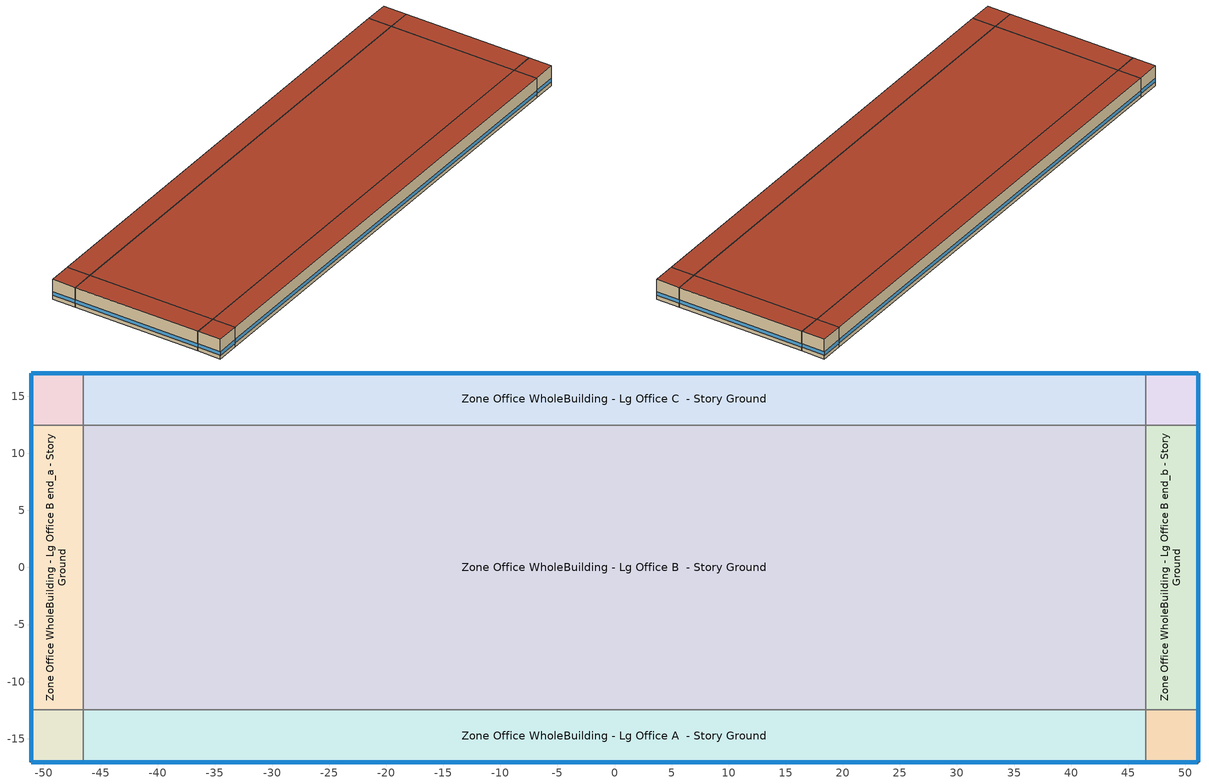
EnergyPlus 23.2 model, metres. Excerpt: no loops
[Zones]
Zone Office WholeBuilding - Lg Office A  - Story Ground
 floor ground (Foundation F 126 Perim 9309 Area 4256): -46.54,-17.04 -46.54,-12.47 46.54,-12.47 46.54,-17.04 z0
 wall outside (Typical Insulated Exterior Mass Wall R-3.45): -46.54,-17.04 46.54,-17.04 z0:3.96
 wall to Zone Office WholeBuilding - Lg Office A end_a - Story Ground (Typical Interior Wall): -46.54,-12.47 -46.54,-17.04 z0:3.96
 wall to Zone Office WholeBuilding - Lg Office B  - Story Ground (Typical Interior Wall): 46.54,-12.47 -46.54,-12.47 z0:3.96
 wall to Zone Office WholeBuilding - Lg Office A end_b - Story Ground (Typical Interior Wall): 46.54,-17.04 46.54,-12.47 z0:3.96
 window (Window U-0.75 SHGC 0.65): -46.52,-17.04 46.52,-17.04 z0.76:1.48
 roof outside (Typical IEAD Roof R-13.89): 46.54,-17.04 46.54,-12.47 -46.54,-12.47 -46.54,-17.04 z3.96
Zone Office WholeBuilding - Lg Office A end_a - Story Ground
 floor ground (Foundation F 126 Perim 914 Area 209): -51.12,-17.04 -51.12,-12.47 -46.54,-12.47 -46.54,-17.04 z0
 wall outside (Typical Insulated Exterior Mass Wall R-3.45): -51.12,-12.47 -51.12,-17.04 -46.54,-17.04 z0:3.96
 wall to Zone Office WholeBuilding - Lg Office B end_a - Story Ground (Typical Interior Wall): -46.54,-12.47 -51.12,-12.47 z0:3.96
 window (Window U-0.75 SHGC 0.65): -51.12,-12.49 -51.12,-17.01 / -51.09,-17.04 -46.57,-17.04 z0.76:1.48
 roof outside (Typical IEAD Roof R-13.89): -46.54,-17.04 -46.54,-12.47 -51.12,-12.47 -51.12,-17.04 z3.96
Zone Office WholeBuilding - Lg Office A end_b - Story Ground
 floor ground (Foundation F 126 Perim 914 Area 209): 46.54,-17.04 46.54,-12.47 51.12,-12.47 51.12,-17.04 z0
 wall outside (Typical Insulated Exterior Mass Wall R-3.45): 46.54,-17.04 51.12,-17.04 51.12,-12.47 z0:3.96
 wall to Zone Office WholeBuilding - Lg Office B end_b - Story Ground (Typical Interior Wall): 51.12,-12.47 46.54,-12.47 z0:3.96
 window (Window U-0.75 SHGC 0.65): 51.12,-17.01 51.12,-12.49 / 46.57,-17.04 51.09,-17.04 z0.76:1.48
 roof outside (Typical IEAD Roof R-13.89): 51.12,-17.04 51.12,-12.47 46.54,-12.47 46.54,-17.04 z3.96
Zone Office WholeBuilding - Lg Office B  - Story Ground
 floor ground (Foundation F 126 Perim 0 Area 232105): -46.54,-12.47 -46.54,12.47 46.54,12.47 46.54,-12.47 z0
 wall to Zone Office WholeBuilding - Lg Office B end_a - Story Ground (Typical Interior Wall): -46.54,12.47 -46.54,-12.47 z0:3.96
 wall to Zone Office WholeBuilding - Lg Office C  - Story Ground (Typical Interior Wall): 46.54,12.47 -46.54,12.47 z0:3.96
 wall to Zone Office WholeBuilding - Lg Office B end_b - Story Ground (Typical Interior Wall): 46.54,-12.47 46.54,12.47 z0:3.96
 roof outside (Typical IEAD Roof R-13.89): 46.54,-12.47 46.54,12.47 -46.54,12.47 -46.54,-12.47 z3.96
Zone Office WholeBuilding - Lg Office B end_a - Story Ground
 floor ground (Foundation F 126 Perim 2493 Area 1140): -51.12,-12.47 -51.12,12.47 -46.54,12.47 -46.54,-12.47 z0
 wall outside (Typical Insulated Exterior Mass Wall R-3.45): -51.12,12.47 -51.12,-12.47 z0:3.96
 wall to Zone Office WholeBuilding - Lg Office C end_a - Story Ground (Typical Interior Wall): -46.54,12.47 -51.12,12.47 z0:3.96
 window (Window U-0.75 SHGC 0.65): -51.12,12.44 -51.12,-12.44 z0.76:1.48
 roof outside (Typical IEAD Roof R-13.89): -46.54,-12.47 -46.54,12.47 -51.12,12.47 -51.12,-12.47 z3.96
Zone Office WholeBuilding - Lg Office B end_b - Story Ground
 floor ground (Foundation F 126 Perim 2493 Area 1140): 46.54,-12.47 46.54,12.47 51.12,12.47 51.12,-12.47 z0
 wall outside (Typical Insulated Exterior Mass Wall R-3.45): 51.12,-12.47 51.12,12.47 z0:3.96
 wall to Zone Office WholeBuilding - Lg Office C end_b - Story Ground (Typical Interior Wall): 51.12,12.47 46.54,12.47 z0:3.96
 window (Window U-0.75 SHGC 0.65): 51.12,-12.44 51.12,12.44 z0.76:1.48
 roof outside (Typical IEAD Roof R-13.89): 51.12,-12.47 51.12,12.47 46.54,12.47 46.54,-12.47 z3.96
Zone Office WholeBuilding - Lg Office C  - Story Ground
 floor ground (Foundation F 126 Perim 9309 Area 4256): -46.54,12.47 -46.54,17.04 46.54,17.04 46.54,12.47 z0
 wall outside (Typical Insulated Exterior Mass Wall R-3.45): 46.54,17.04 -46.54,17.04 z0:3.96
 wall to Zone Office WholeBuilding - Lg Office C end_a - Story Ground (Typical Interior Wall): -46.54,17.04 -46.54,12.47 z0:3.96
 wall to Zone Office WholeBuilding - Lg Office C end_b - Story Ground (Typical Interior Wall): 46.54,12.47 46.54,17.04 z0:3.96
 window (Window U-0.75 SHGC 0.65): 46.52,17.04 -46.52,17.04 z0.76:1.48
 roof outside (Typical IEAD Roof R-13.89): 46.54,12.47 46.54,17.04 -46.54,17.04 -46.54,12.47 z3.96
Zone Office WholeBuilding - Lg Office C end_a - Story Ground
 floor ground (Foundation F 126 Perim 914 Area 209): -51.12,12.47 -51.12,17.04 -46.54,17.04 -46.54,12.47 z0
 wall outside (Typical Insulated Exterior Mass Wall R-3.45): -46.54,17.04 -51.12,17.04 -51.12,12.47 z0:3.96
 window (Window U-0.75 SHGC 0.65): -51.12,17.01 -51.12,12.49 / -46.57,17.04 -51.09,17.04 z0.76:1.48
 roof outside (Typical IEAD Roof R-13.89): -46.54,12.47 -46.54,17.04 -51.12,17.04 -51.12,12.47 z3.96
Zone Office WholeBuilding - Lg Office C end_b - Story Ground
 floor ground (Foundation F 126 Perim 914 Area 209): 46.54,12.47 46.54,17.04 51.12,17.04 51.12,12.47 z0
 wall outside (Typical Insulated Exterior Mass Wall R-3.45): 51.12,12.47 51.12,17.04 46.54,17.04 z0:3.96
 window (Window U-0.75 SHGC 0.65): 51.09,17.04 46.57,17.04 / 51.12,12.49 51.12,17.01 z0.76:1.48
 roof outside (Typical IEAD Roof R-13.89): 51.12,12.47 51.12,17.04 46.54,17.04 46.54,12.47 z3.96
[Building]
ComStock DOE Ref 1980-2004|LargeOffice: North Axis {deg}=315; Terrain=City
[Site:Location]
Fort Worth Alliance_TX_USA: Latitude {deg}=32.97; Longitude {deg}=-97.32; Time Zone {hr}=-6; Elevation {m}=220
[Site:GroundTemperature:FCfactorMethod]
January Ground Temperature {C}=16; February Ground Temperature {C}=11.9; March Ground Temperature {C}=7.7; April Ground Temperature {C}=4; May Ground Temperature {C}=7.9; June Ground Temperature {C}=13.8; July Ground Temperature {C}=17.2; August Ground Temperature {C}=20.8; September Ground Temperature {C}=24.8; October Ground Temperature {C}=26.1; November Ground Temperature {C}=26.5; December Ground Temperature {C}=22.5
[Site:WaterMainsTemperature]
Calculation Method=Correlation; Annual Average Outdoor Air Temperature {C}=19.0508; Maximum Difference In Monthly Average Outdoor Air Temperatures {deltaC}=25.85
[SizingPeriod:DesignDay] Day of Month=21; Dry-Bulb Temperature Range Modifier Type=DefaultMultipliers; Barometric Pressure {Pa}=98710; Rain Indicator=No; Snow Indicator=No; Daylight Saving Time Indicator=No; Begin Environment Reset Mode=FullResetAtBeginEnvironment
Name | Month | Day Type | Maximum Dry-Bulb Temperature {C} | Daily Dry-Bulb Temperature Range {deltaC} | Humidity Condition Type | Wetbulb or DewPoint at Maximum Dry-Bulb {C} | Wind Speed {m/s} | Wind Direction {deg} | Solar Model Indicator | ASHRAE Clear Sky Optical Depth for Beam Irradiance (taub) | ASHRAE Clear Sky Optical Depth for Diffuse Irradiance (taud) | Sky Clearness
Fort Worth Alliance Ann Clg .4% Condns DB=>MWB 1 | 7 | SummerDesignDay | 38.8 | 11.6 | Wetbulb | 23.6 | 4.2 | 170 | ASHRAETau | 0.402 | 2.328
Fort Worth Alliance Ann Clg .4% Condns WB=>MDB 1 | 7 | SummerDesignDay | 33.6 | 11.6 | Wetbulb | 25.7 | 4.2 | 170 | ASHRAETau | 0.402 | 2.328
Fort Worth Alliance Ann Clg 1% Condns DB=>MWB 1 | 7 | SummerDesignDay | 37.5 | 11.6 | Wetbulb | 23.7 | 4.2 | 170 | ASHRAETau | 0.402 | 2.328
Fort Worth Alliance Ann Clg 2% Condns DP=>MDB 1 | 7 | SummerDesignDay | 27.9 | 11.6 | Dewpoint | 22.7 | 4.2 | 170 | ASHRAETau | 0.402 | 2.328
Fort Worth Alliance Ann Htg 99% Condns DB 1 | 1 | WinterDesignDay | -3 | 0 | Wetbulb | -3 | 3.2 | 0 | ASHRAEClearSky |  |  | 0
Fort Worth Alliance Ann Htg 99.6% Condns DB 1 | 1 | WinterDesignDay | -5.3 | 0 | Wetbulb | -5.3 | 3.2 | 0 | ASHRAEClearSky |  |  | 0
Fort Worth Alliance Ann Htg Wind 99% Condns WS=>MCDB 1 | 1 | WinterDesignDay | 11.3 | 0 | Wetbulb | 11.3 | 10.9 | 0 | ASHRAEClearSky |  |  | 0
Fort Worth Alliance April .4% Condns DB=>MCWB 1 | 4 | SummerDesignDay | 32.1 | 11.9 | Wetbulb | 19.7 | 4.2 | 170 | ASHRAETau | 0.366 | 2.379
Fort Worth Alliance April .4% Condns WB=>MCDB 1 | 4 | SummerDesignDay | 27.7 | 11.9 | Wetbulb | 23.5 | 4.2 | 170 | ASHRAETau | 0.366 | 2.379
Fort Worth Alliance August .4% Condns DB=>MCWB 1 | 8 | SummerDesignDay | 41.1 | 12 | Wetbulb | 23.4 | 4.2 | 170 | ASHRAETau | 0.383 | 2.405
Fort Worth Alliance August .4% Condns WB=>MCDB 1 | 8 | SummerDesignDay | 34.4 | 12 | Wetbulb | 26 | 4.2 | 170 | ASHRAETau | 0.383 | 2.405
Fort Worth Alliance December .4% Condns DB=>MCWB 1 | 12 | SummerDesignDay | 25.9 | 11.9 | Wetbulb | 15.6 | 4.2 | 170 | ASHRAETau | 0.333 | 2.57
Fort Worth Alliance December .4% Condns WB=>MCDB 1 | 12 | SummerDesignDay | 22 | 11.9 | Wetbulb | 19 | 4.2 | 170 | ASHRAETau | 0.333 | 2.57
Fort Worth Alliance February .4% Condns DB=>MCWB 1 | 2 | SummerDesignDay | 27.3 | 11.8 | Wetbulb | 15.4 | 4.2 | 170 | ASHRAETau | 0.327 | 2.571
Fort Worth Alliance February .4% Condns WB=>MCDB 1 | 2 | SummerDesignDay | 23 | 11.8 | Wetbulb | 19.4 | 4.2 | 170 | ASHRAETau | 0.327 | 2.571
Fort Worth Alliance January .4% Condns DB=>MCWB 1 | 1 | SummerDesignDay | 26 | 12.1 | Wetbulb | 15 | 4.2 | 170 | ASHRAETau | 0.33 | 2.587
Fort Worth Alliance January .4% Condns WB=>MCDB 1 | 1 | SummerDesignDay | 21.4 | 12.1 | Wetbulb | 18.9 | 4.2 | 170 | ASHRAETau | 0.33 | 2.587
Fort Worth Alliance July .4% Condns DB=>MCWB 1 | 7 | SummerDesignDay | 40.1 | 11.6 | Wetbulb | 23.5 | 4.2 | 170 | ASHRAETau | 0.402 | 2.328
Fort Worth Alliance July .4% Condns WB=>MCDB 1 | 7 | SummerDesignDay | 35.3 | 11.6 | Wetbulb | 26.4 | 4.2 | 170 | ASHRAETau | 0.402 | 2.328
Fort Worth Alliance June .4% Condns DB=>MCWB 1 | 6 | SummerDesignDay | 37.9 | 11 | Wetbulb | 23.8 | 4.2 | 170 | ASHRAETau | 0.383 | 2.349
Fort Worth Alliance June .4% Condns WB=>MCDB 1 | 6 | SummerDesignDay | 34 | 11 | Wetbulb | 26.6 | 4.2 | 170 | ASHRAETau | 0.383 | 2.349
Fort Worth Alliance March .4% Condns DB=>MCWB 1 | 3 | SummerDesignDay | 29.1 | 11.8 | Wetbulb | 18.4 | 4.2 | 170 | ASHRAETau | 0.357 | 2.431
Fort Worth Alliance March .4% Condns WB=>MCDB 1 | 3 | SummerDesignDay | 26.7 | 11.8 | Wetbulb | 20.9 | 4.2 | 170 | ASHRAETau | 0.357 | 2.431
Fort Worth Alliance May .4% Condns DB=>MCWB 1 | 5 | SummerDesignDay | 35.9 | 10.7 | Wetbulb | 22.5 | 4.2 | 170 | ASHRAETau | 0.372 | 2.372
Fort Worth Alliance May .4% Condns WB=>MCDB 1 | 5 | SummerDesignDay | 31.6 | 10.7 | Wetbulb | 25.6 | 4.2 | 170 | ASHRAETau | 0.372 | 2.372
Fort Worth Alliance November .4% Condns DB=>MCWB 1 | 11 | SummerDesignDay | 28 | 11.9 | Wetbulb | 18.4 | 4.2 | 170 | ASHRAETau | 0.338 | 2.578
Fort Worth Alliance November .4% Condns WB=>MCDB 1 | 11 | SummerDesignDay | 25.2 | 11.9 | Wetbulb | 21.3 | 4.2 | 170 | ASHRAETau | 0.338 | 2.578
Fort Worth Alliance October .4% Condns DB=>MCWB 1 | 10 | SummerDesignDay | 33 | 12.6 | Wetbulb | 21 | 4.2 | 170 | ASHRAETau | 0.36 | 2.494
Fort Worth Alliance October .4% Condns WB=>MCDB 1 | 10 | SummerDesignDay | 28.5 | 12.6 | Wetbulb | 24.1 | 4.2 | 170 | ASHRAETau | 0.36 | 2.494
Fort Worth Alliance September .4% Condns DB=>MCWB 1 | 9 | SummerDesignDay | 38.9 | 12.3 | Wetbulb | 23.1 | 4.2 | 170 | ASHRAETau | 0.372 | 2.465
Fort Worth Alliance September .4% Condns WB=>MCDB 1 | 9 | SummerDesignDay | 32.9 | 12.3 | Wetbulb | 25.5 | 4.2 | 170 | ASHRAETau | 0.372 | 2.465
[Material] Thermal Absorptance=0.9
Name | Roughness | Thickness {m} | Conductivity {W/m-K} | Density {kg/m3} | Specific Heat {J/kg-K} | Solar Absorptance | Visible Absorptance
1/2IN Gypsum | Smooth | 0.0127 | 0.16 | 784.9 | 830 | 0.4 | 0.4
1IN Stucco | Smooth | 0.0253 | 0.6918 | 1858 | 837 | 0.7 | 0.92
8IN CONCRETE HW RefBldg | Rough | 0.2032 | 1.311 | 2240 | 836.8 | 0.7 | 0.7
G01 13mm gypsum board | Smooth | 0.0127 | 0.160031 | 800.001 | 1090.73 | 0.7 | 0.5
Metal Roof Surface | Smooth | 0.0008 | 45.28 | 7824 | 500 | 0.7 | 0.7
Roof Membrane | VeryRough | 0.0095 | 0.16 | 1121.29 | 1460 | 0.7 | 0.7
Std Wood 6inch 1 | MediumSmooth | 0.15 | 0.12 | 540 | 1210 | 0.7 | 0.7
[Material:NoMass] Roughness=Smooth; Thermal Absorptance=0.9; Solar Absorptance=0.7; Visible Absorptance=0.7
Name | Thermal Resistance {m2-K/W}
Typical Insulation R-1.06 | 0.18664
Typical Insulation R-12.77 | 2.24922
[WindowMaterial:SimpleGlazingSystem]
Simple Glazing Double - No LowE - Clear - Aluminum: U-Factor {W/m2-K}=4.23598; Solar Heat Gain Coefficient=0.646; Visible Transmittance=0.671
[Construction]
InteriorFurnishings 1: Std Wood 6inch 1
Typical IEAD Roof R-13.89: Roof Membrane, Typical Insulation R-12.77, Metal Roof Surface
Typical Insulated Exterior Mass Wall R-3.45: 1IN Stucco, 8IN CONCRETE HW RefBldg, Typical Insulation R-1.06, 1/2IN Gypsum
Typical Interior Wall: G01 13mm gypsum board, G01 13mm gypsum board
Window U-0.75 SHGC 0.65: Simple Glazing Double - No LowE - Clear - Aluminum
[Construction:FfactorGroundFloor] F-Factor {W/m-K}=1.26344
Name | Area {m2} | PerimeterExposed {m}
Foundation F 126 Perim 0 Area 232105 | 2321.05 | 0
Foundation F 126 Perim 2493 Area 1140 | 113.997 | 24.9337
Foundation F 126 Perim 914 Area 209 | 20.9032 | 9.144
Foundation F 126 Perim 9309 Area 4256 | 425.603 | 93.089
[Zone] Multiplier=1; Part of Total Floor Area=Yes
Zone Office WholeBuilding - Lg Office A  - Story Ground; Zone Office WholeBuilding - Lg Office A end_a - Story Ground; Zone Office WholeBuilding - Lg Office A end_b - Story Ground; Zone Office WholeBuilding - Lg Office B  - Story Ground; Zone Office WholeBuilding - Lg Office B end_a - Story Ground; Zone Office WholeBuilding - Lg Office B end_b - Story Ground; Zone Office WholeBuilding - Lg Office C  - Story Ground; Zone Office WholeBuilding - Lg Office C end_a - Story Ground; Zone Office WholeBuilding - Lg Office C end_b - Story Ground
[Space] Space Type=Office WholeBuilding - Lg Office - ComStock DOE Ref 1980-2004
Name | Zone
Office WholeBuilding - Lg Office A  - Story Ground | Zone Office WholeBuilding - Lg Office A  - Story Ground
Office WholeBuilding - Lg Office A end_a - Story Ground | Zone Office WholeBuilding - Lg Office A end_a - Story Ground
Office WholeBuilding - Lg Office A end_b - Story Ground | Zone Office WholeBuilding - Lg Office A end_b - Story Ground
Office WholeBuilding - Lg Office B  - Story Ground | Zone Office WholeBuilding - Lg Office B  - Story Ground
Office WholeBuilding - Lg Office B end_a - Story Ground | Zone Office WholeBuilding - Lg Office B end_a - Story Ground
Office WholeBuilding - Lg Office B end_b - Story Ground | Zone Office WholeBuilding - Lg Office B end_b - Story Ground
Office WholeBuilding - Lg Office C  - Story Ground | Zone Office WholeBuilding - Lg Office C  - Story Ground
Office WholeBuilding - Lg Office C end_a - Story Ground | Zone Office WholeBuilding - Lg Office C end_a - Story Ground
Office WholeBuilding - Lg Office C end_b - Story Ground | Zone Office WholeBuilding - Lg Office C end_b - Story Ground
[SpaceList]
Office WholeBuilding - Lg Office - ComStock DOE Ref 1980-2004: Office WholeBuilding - Lg Office A end_a - Story Ground, Office WholeBuilding - Lg Office B end_a - Story Ground, Office WholeBuilding - Lg Office C end_a - Story Ground, Office WholeBuilding - Lg Office A  - Story Ground, Office WholeBuilding - Lg Office C  - Story Ground, Office WholeBuilding - Lg Office A end_b - Story Ground, Office WholeBuilding - Lg Office B end_b - Story Ground, Office WholeBuilding - Lg Office B  - Story Ground, Office WholeBuilding - Lg Office C end_b - Story Ground
[Lights] Zone or ZoneList or Space or SpaceList=Office WholeBuilding - Lg Office - ComStock DOE Ref 1980-2004; Schedule=Office BLDG_LIGHT_EndUseData BPR Adjusted; Design Level Calculation Method=Watts/Area; Return Air Fraction=0; Fraction Visible=0.2; Fraction Replaceable=1
Name | Watts per Zone Floor Area {W/m2} | Fraction Radiant
Office WholeBuilding - Lg Office - ComStock DOE Ref 1980-2004 General Lighting | 5.0993 | 0.31
Office WholeBuilding - Lg Office - ComStock DOE Ref 1980-2004 Wall Wash Lighting | 3.64317 | 0.125
[People]
Office WholeBuilding - Lg Office People: Zone or ZoneList or Space or SpaceList=Office WholeBuilding - Lg Office - ComStock DOE Ref 1980-2004; Number of People Schedule=Large Office Bldg Occ; Number of People Calculation Method=People/Area; People per Floor Area {person/m2}=0.0538196; Fraction Radiant=0.3; Activity Level Schedule=Large Office Activity; Work Efficiency Schedule=Work Efficiency Schedule; Clothing Insulation Schedule=Clothing Schedule; Air Velocity Schedule=Air Velocity Schedule
[ElectricEquipment]
Office WholeBuilding - Lg Office Elec Equip: Zone or ZoneList or Space or SpaceList=Office WholeBuilding - Lg Office - ComStock DOE Ref 1980-2004; Schedule=Office BLDG_EQUIP_EndUseData BPR Adjusted; Design Level Calculation Method=Watts/Area; Watts per Zone Floor Area {W/m2}=8.07293; Fraction Latent=0; Fraction Radiant=0.5; Fraction Lost=0
[InternalMass] Construction=InteriorFurnishings 1
Name | Zone or ZoneList | Space or SpaceList | Surface Area {m2}
Office WholeBuilding - Lg Office A  - Story Ground Mass | Zone Office WholeBuilding - Lg Office A  - Story Ground | Office WholeBuilding - Lg Office A  - Story Ground | 851.206
Office WholeBuilding - Lg Office A end_a - Story Ground Mass | Zone Office WholeBuilding - Lg Office A end_a - Story Ground | Office WholeBuilding - Lg Office A end_a - Story Ground | 41.8064
Office WholeBuilding - Lg Office A end_b - Story Ground Mass | Zone Office WholeBuilding - Lg Office A end_b - Story Ground | Office WholeBuilding - Lg Office A end_b - Story Ground | 41.8064
Office WholeBuilding - Lg Office B  - Story Ground Mass | Zone Office WholeBuilding - Lg Office B  - Story Ground | Office WholeBuilding - Lg Office B  - Story Ground | 4642.1
Office WholeBuilding - Lg Office B end_a - Story Ground Mass | Zone Office WholeBuilding - Lg Office B end_a - Story Ground | Office WholeBuilding - Lg Office B end_a - Story Ground | 227.994
Office WholeBuilding - Lg Office B end_b - Story Ground Mass | Zone Office WholeBuilding - Lg Office B end_b - Story Ground | Office WholeBuilding - Lg Office B end_b - Story Ground | 227.994
Office WholeBuilding - Lg Office C  - Story Ground Mass | Zone Office WholeBuilding - Lg Office C  - Story Ground | Office WholeBuilding - Lg Office C  - Story Ground | 851.206
Office WholeBuilding - Lg Office C end_a - Story Ground Mass | Zone Office WholeBuilding - Lg Office C end_a - Story Ground | Office WholeBuilding - Lg Office C end_a - Story Ground | 41.8064
Office WholeBuilding - Lg Office C end_b - Story Ground Mass | Zone Office WholeBuilding - Lg Office C end_b - Story Ground | Office WholeBuilding - Lg Office C end_b - Story Ground | 41.8064
[ZoneInfiltration:DesignFlowRate] Design Flow Rate Calculation Method=Flow/ExteriorArea; Flow Rate per Exterior Surface Area {m3/s-m2}=0.000826564; Velocity Term Coefficient=0
Name | Zone or ZoneList or Space or SpaceList | Schedule | Constant Term Coefficient | Temperature Term Coefficient | Velocity Squared Term Coefficient
Office WholeBuilding - Lg Office A  - Story Ground HVAC Off Infiltration | Office WholeBuilding - Lg Office A  - Story Ground | Infiltration HVAC Off Schedule | 0 | 0.0173 | 0.0398
Office WholeBuilding - Lg Office A  - Story Ground HVAC On Infiltration | Office WholeBuilding - Lg Office A  - Story Ground | Infiltration HVAC On Schedule | -0.0451 | 0.0046 | 0.0327
Office WholeBuilding - Lg Office A end_a - Story Ground HVAC Off Infiltration | Office WholeBuilding - Lg Office A end_a - Story Ground | Infiltration HVAC Off Schedule | 0 | 0.0173 | 0.0398
Office WholeBuilding - Lg Office A end_a - Story Ground HVAC On Infiltration | Office WholeBuilding - Lg Office A end_a - Story Ground | Infiltration HVAC On Schedule | -0.0451 | 0.0046 | 0.0327
Office WholeBuilding - Lg Office A end_b - Story Ground HVAC Off Infiltration | Office WholeBuilding - Lg Office A end_b - Story Ground | Infiltration HVAC Off Schedule | 0 | 0.0173 | 0.0398
Office WholeBuilding - Lg Office A end_b - Story Ground HVAC On Infiltration | Office WholeBuilding - Lg Office A end_b - Story Ground | Infiltration HVAC On Schedule | -0.0451 | 0.0046 | 0.0327
Office WholeBuilding - Lg Office B  - Story Ground HVAC Off Infiltration | Office WholeBuilding - Lg Office B  - Story Ground | Infiltration HVAC Off Schedule | 0 | 0.0173 | 0.0398
Office WholeBuilding - Lg Office B  - Story Ground HVAC On Infiltration | Office WholeBuilding - Lg Office B  - Story Ground | Infiltration HVAC On Schedule | -0.0451 | 0.0046 | 0.0327
Office WholeBuilding - Lg Office B end_a - Story Ground HVAC Off Infiltration | Office WholeBuilding - Lg Office B end_a - Story Ground | Infiltration HVAC Off Schedule | 0 | 0.0173 | 0.0398
Office WholeBuilding - Lg Office B end_a - Story Ground HVAC On Infiltration | Office WholeBuilding - Lg Office B end_a - Story Ground | Infiltration HVAC On Schedule | -0.0451 | 0.0046 | 0.0327
Office WholeBuilding - Lg Office B end_b - Story Ground HVAC Off Infiltration | Office WholeBuilding - Lg Office B end_b - Story Ground | Infiltration HVAC Off Schedule | 0 | 0.0173 | 0.0398
Office WholeBuilding - Lg Office B end_b - Story Ground HVAC On Infiltration | Office WholeBuilding - Lg Office B end_b - Story Ground | Infiltration HVAC On Schedule | -0.0451 | 0.0046 | 0.0327
Office WholeBuilding - Lg Office C  - Story Ground HVAC Off Infiltration | Office WholeBuilding - Lg Office C  - Story Ground | Infiltration HVAC Off Schedule | 0 | 0.0173 | 0.0398
Office WholeBuilding - Lg Office C  - Story Ground HVAC On Infiltration | Office WholeBuilding - Lg Office C  - Story Ground | Infiltration HVAC On Schedule | -0.0451 | 0.0046 | 0.0327
Office WholeBuilding - Lg Office C end_a - Story Ground HVAC Off Infiltration | Office WholeBuilding - Lg Office C end_a - Story Ground | Infiltration HVAC Off Schedule | 0 | 0.0173 | 0.0398
Office WholeBuilding - Lg Office C end_a - Story Ground HVAC On Infiltration | Office WholeBuilding - Lg Office C end_a - Story Ground | Infiltration HVAC On Schedule | -0.0451 | 0.0046 | 0.0327
Office WholeBuilding - Lg Office C end_b - Story Ground HVAC Off Infiltration | Office WholeBuilding - Lg Office C end_b - Story Ground | Infiltration HVAC Off Schedule | 0 | 0.0173 | 0.0398
Office WholeBuilding - Lg Office C end_b - Story Ground HVAC On Infiltration | Office WholeBuilding - Lg Office C end_b - Story Ground | Infiltration HVAC On Schedule | -0.0451 | 0.0046 | 0.0327
[AvailabilityManager:NightCycle]
Availability Manager Night Cycle 1: Applicability Schedule=Always On Discrete; Fan Schedule=9 Zone PVAV with PFP Boxes and Reheat_constant_night_fan_schedule; Control Type=CycleOnAnyCoolingOrHeatingZone; Thermostat Tolerance {deltaC}=1; Cycling Run Time Control Type=FixedRunTime; Cycling Run Time {s}=3600; Cooling Control Zone or Zone List=Availability Manager Night Cycle 1 Cooling Control Zones List; Heating Control Zone or Zone List=Availability Manager Night Cycle 1 Heating Control Zones List; Heating Zone Fans Only Zone or Zone List=Availability Manager Night Cycle 1 Heating Zone Fans Only Zones List
[ZoneList]
Availability Manager Night Cycle 1 Cooling Control Zones List; Availability Manager Night Cycle 1 Heating Control Zones List; Availability Manager Night Cycle 1 Heating Zone Fans Only Zones List: Zone Office WholeBuilding - Lg Office A  - Story Ground, Zone Office WholeBuilding - Lg Office A end_a - Story Ground, Zone Office WholeBuilding - Lg Office A end_b - Story Ground, Zone Office WholeBuilding - Lg Office B  - Story Ground, Zone Office WholeBuilding - Lg Office B end_a - Story Ground, Zone Office WholeBuilding - Lg Office B end_b - Story Ground, Zone Office WholeBuilding - Lg Office C  - Story Ground, Zone Office WholeBuilding - Lg Office C end_a - Story Ground, Zone Office WholeBuilding - Lg Office C end_b - Story Ground
[AvailabilityManager:Scheduled]
9 Zone PVAV with PFP Boxes and Reheat OA System Availability Manager: Schedule=Always On Discrete
[Exterior:Lights] Schedule=Always On Discrete; Control Option=AstronomicalClock
Name | Design Level {W}
Building Facades | 2325.51
Main Entries; Other Doors | 900
Parking Areas and Drives | 2518.56
[EnergyManagementSystem:Sensor]
OAT: Output:Variable or Output:Meter Index Key=Environment; Output:Variable or Output:Meter=Site Outdoor Air Drybulb Temperature
[EnergyManagementSystem:Actuator] Actuated Component Type=Schedule:Year; Actuated Component Control Type=Schedule Value
Name | Actuated Component Unique
SYS9ZonePVAVwithPFPBoxesandReheatClgSch0 | Large Office ClgSetp
SYS9ZonePVAVwithPFPBoxesandReheatHtgSch0 | Large Office HtgSetp
[EnergyManagementSystem:Program]
SYS9ZonePVAVwithPFPBoxesandReheatOptimumStartProg0: IF DaylightSavings==0 && DayOfWeek>1 && Hour==5 && OAT<23.9 && OAT>1.7; SET SYS9ZonePVAVwithPFPBoxesandReheatClgSch0 = 29.4; SET SYS9ZonePVAVwithPFPBoxesandReheatHtgSch0 = 15.6; ELSEIF DaylightSavings==0 && DayOfWeek==1 && Hour==7 && OAT<23.9 && OAT>1.7; SET SYS9ZonePVAVwithPFPBoxesandReheatClgSch0 = 29.4; SET SYS9ZonePVAVwithPFPBoxesandReheatHtgSch0 = 15.6; ELSEIF DaylightSavings==1 && DayOfWeek>1 && Hour==4 && OAT<23.9 && OAT>1.7; SET SYS9ZonePVAVwithPFPBoxesandReheatClgSch0 = 29.4; SET SYS9ZonePVAVwithPFPBoxesandReheatHtgSch0 = 15.6; ELSEIF DaylightSavings==1 && DayOfWeek==1 && Hour==6 && OAT<23.9 && OAT>1.7; SET SYS9ZonePVAVwithPFPBoxesandReheatClgSch0 = 29.4; SET SYS9ZonePVAVwithPFPBoxesandReheatHtgSch0 = 15.6; ELSE; SET SYS9ZonePVAVwithPFPBoxesandReheatClgSch0 = NULL; SET SYS9ZonePVAVwithPFPBoxesandReheatHtgSch0 = NULL; ENDIF
[EnergyManagementSystem:ProgramCallingManager]
SYS9ZonePVAVwithPFPBoxesandReheatOptimumStartCallingManager0: BeginTimestepBeforePredictor; SYS9ZonePVAVwithPFPBoxesandReheatOptimumStartProg0
[Schedule:Day:Interval]
Office BLDG_LIGHT_EndUseData Default 1: No, 00:15, 0.267, 00:30, 0.264931, 00:45, 0.26746, 01:00, 0.26999, 01:15, 0.272519, 01:30, 0.275048, 01:45, 0.277577, 02:00, 0.280106, 02:15, 0.282635, 02:30, 0.285164, 02:45, 0.287693, 03:00, 0.290223, 03:15, 0.292752, 03:30, 0.31116, 03:45, 0.329568, 04:00, 0.347976, 04:15, 0.366383, 04:30, 0.431158, 04:45, 0.495932, 05:00, 0.560706, 05:15, 0.62548, 05:30, 0.667587, 05:45, 0.709694, 06:00, 0.751801, 06:15, 0.793908, 06:30, 0.806694, 06:45, 0.81948, 07:00, 0.832266, 07:15, 0.845053, 07:30, 0.846702, 07:45, 0.848351, 08:00, 0.85, 08:15, 0.844156, 08:30, 0.838311, 08:45, 0.832467, 09:00, 0.826622, 09:15, 0.817526, 09:30, 0.80843, 09:45, 0.799333, 10:00, 0.790237, 10:15, 0.794639, 10:30, 0.799041, 10:45, 0.803443, 11:00, 0.807846, 11:15, 0.802926, 11:30, 0.798007, 11:45, 0.793088, 12:00, 0.788168, 12:15, 0.766575, 12:30, 0.744981, 12:45, 0.723388, 13:00, 0.701795, 13:15, 0.617488, 13:30, 0.533182, 13:45, 0.448875, 14:00, 0.418887, 14:15, 0.3889, 14:30, 0.358912, 14:45, 0.328924, 15:00, 0.320913, 15:15, 0.312901, 15:30, 0.30489, 15:45, 0.296878, 16:00, 0.295943, 16:15, 0.295007, 16:30, 0.294072, 16:45, 0.293136, 17:00, 0.293329, 17:15, 0.293522, 17:30, 0.293715, 17:45, 0.293908, 18:00, 0.293806, 18:15, 0.293704, 18:30, 0.293602, 18:45, 0.293501, 19:00, 0.287513, 19:15, 0.281524, 19:30, 0.275536, 19:45, 0.269548, 20:00, 0.268707, 20:15, 0.267866, 20:30, 0.267024, 20:45, 0.266183, 21:00, 0.263387, 21:15, 0.260592, 21:30, 0.257796, 21:45, 0.255, 22:00, 0.25533, 22:15, 0.255659, 22:30, 0.255989, 22:45, 0.256318, 23:00, 0.256648, 23:15, 0.256977, 23:30, 0.259483, 23:45, 0.261989, 24:00, 0.264494
Office BLDG_LIGHT_EndUseData Sat Day: Average, 00:15, 0.0401866, 00:30, 0.00654629, 00:45, 0.00727638, 01:00, 0.00800646, 01:15, 0.00873655, 01:30, 0.00946663, 01:45, 0.0101967, 02:00, 0.0109268, 02:15, 0.0116569, 02:30, 0.012387, 02:45, 0.0131171, 03:00, 0.0138471, 03:15, 0.0145772, 03:30, 0.0153073, 03:45, 0.0160374, 04:00, 0.0167675, 04:15, 0.0174976, 04:30, 0.0182276, 04:45, 0.0189577, 05:00, 0.0263781, 05:15, 0.0337985, 05:30, 0.041219, 05:45, 0.0486394, 06:00, 0.0510552, 06:15, 0.053471, 06:30, 0.0558868, 06:45, 0.0583027, 07:00, 0.0607185, 07:15, 0.0631343, 07:30, 0.0655502, 07:45, 0.067966, 08:00, 0.0703818, 08:15, 0.0727976, 08:30, 0.0752135, 08:45, 0.0776293, 09:00, 0.0800451, 09:15, 0.082461, 09:30, 0.0848768, 09:45, 0.0872926, 10:00, 0.0897084, 10:15, 0.000233068, 10:30, 0.000194223, 10:45, 0.000155379, 11:00, 0.000116534, 11:15, 7.76893e-05, 11:30, 3.88446e-05, 11:45, 0, 12:00, 0.0897084, 12:15, 0.0891211, 12:30, 0.0885338, 12:45, 0.0879465, 13:00, 0.0873592, 13:15, 0.0867718, 13:30, 0.0861845, 13:45, 0.0855972, 14:00, 0.0850099, 14:15, 0.0844225, 14:30, 0.0838352, 14:45, 0.0832479, 15:00, 0.0826606, 15:15, 0.0820732, 15:30, 0.0814859, 15:45, 0.0808986, 16:00, 0.0803113, 16:15, 0.079724, 16:30, 0.0730335, 16:45, 0.066343, 17:00, 0.0596525, 17:15, 0.052962, 17:30, 0.0517982, 17:45, 0.0506344, 18:00, 0.0494706, 18:15, 0.0483069, 18:30, 0.0482445, 18:45, 0.0481822, 19:00, 0.0481198, 19:15, 0.0480575, 19:30, 0.0460861, 19:45, 0.0441147, 20:00, 0.0421434, 20:15, 0.040172, 20:30, 0.0406055, 20:45, 0.041039, 21:00, 0.0414726, 21:15, 0.0419061, 21:30, 0.041513, 21:45, 0.04112, 22:00, 0.0407269, 22:15, 0.0403339, 22:30, 0.0402906, 22:45, 0.0402474, 23:00, 0.0402041, 23:15, 0.0401609, 23:30, 0.0401673, 23:45, 0.0401738, 24:00, 0
Office BLDG_LIGHT_EndUseData Sun Day: Average, 00:15, 0.0567606, 00:30, 0.0568426, 00:45, 0.0634188, 01:00, 0.0635207, 01:15, 0.0636227, 01:30, 0.0637246, 01:45, 0.0638266, 02:00, 0.063832, 02:15, 0.0638374, 02:30, 0.0638428, 02:45, 0.0638483, 03:00, 0.0500691, 03:15, 0.0362899, 03:30, 0.0225107, 03:45, 0.00873157, 04:00, 0.00884646, 04:15, 0.00896135, 04:30, 0.00907624, 04:45, 0.00919113, 05:00, 0.00813798, 05:15, 0.00708483, 05:30, 0.00603168, 05:45, 0.00497853, 06:00, 0.00516416, 06:15, 0.0053498, 06:30, 0.00553544, 06:45, 0.00572108, 07:00, 0.00586096, 07:15, 0.00600084, 07:30, 0.00614072, 07:45, 0.00628061, 08:00, 0.00471045, 08:15, 0.0031403, 08:30, 0.00157015, 08:45, 0, 09:00, 0.000344667, 09:15, 0.000689335, 09:30, 0.001034, 09:45, 0.00137867, 10:00, 0.00264245, 10:15, 0.00390623, 10:30, 0.00517001, 10:45, 0.00643379, 11:00, 0.0602863, 11:15, 0.0603683, 11:30, 0.0604503, 11:45, 0.0605323, 12:00, 0.0606143, 12:15, 0.0606963, 12:30, 0.0607783, 12:45, 0.0608603, 13:00, 0.0609423, 13:15, 0.0610243, 13:30, 0.0611063, 13:45, 0.0611883, 14:00, 0.0612703, 14:15, 0.0613523, 14:30, 0.0614343, 14:45, 0.0615163, 15:00, 0.0615982, 15:15, 0.0616802, 15:30, 0.0617622, 15:45, 0.0618442, 16:00, 0.0619262, 16:15, 0.0620082, 16:30, 0.0620902, 16:45, 0.0621722, 17:00, 0.0622542, 17:15, 0.0623362, 17:30, 0.0624182, 17:45, 0.0625002, 18:00, 0.0625822, 18:15, 0.0626642, 18:30, 0.0627462, 18:45, 0.0628282, 19:00, 0.0629102, 19:15, 0.0629921, 19:30, 0.0630741, 19:45, 0.0631561, 20:00, 0.0632381, 20:15, 0.0633201, 20:30, 0.0634021, 20:45, 0.0634841, 21:00, 0.0555633, 21:15, 0.0476425, 21:30, 0.0397217, 21:45, 0.0318009, 22:00, 0.0350907, 22:15, 0.0383804, 22:30, 0.0416702, 22:45, 0.0449599, 23:00, 0.0493234, 23:15, 0.0536869, 23:30, 0.0580505, 23:45, 0.062414, 24:00, 0.0626652
Office BLDG_LIGHT_EndUseData Summer Design Day 1; Clothing Schedule Default Winter Clothes; Office BLDG_EQUIP_EndUseData Summer Design Day 1: No, 24:00, 1
Office BLDG_LIGHT_EndUseData Winter Design Day 1; Large Office Bldg Occ Winter Design Day; Work Efficiency Schedule Default; Office BLDG_EQUIP_EndUseData Winter Design Day 1: No, 24:00, 0
Large Office Bldg Occ Default: Average, 02:15, 0, 02:30, 0.025, 02:45, 0.05, 03:00, 0.075, 03:15, 0.1, 03:30, 0.125, 03:45, 0.15, 04:00, 0.175, 04:15, 0.2, 04:30, 0.3875, 04:45, 0.575, 05:00, 0.7625, 05:15, 0.95, 08:00, 0.95, 08:15, 0.8375, 08:30, 0.725, 08:45, 0.6125, 09:00, 0.5, 09:15, 0.6125, 09:30, 0.725, 09:45, 0.8375, 10:00, 0.95, 13:00, 0.95, 13:15, 0.866667, 13:30, 0.783333, 13:45, 0.7, 14:00, 0.625, 14:15, 0.55, 14:30, 0.475, 14:45, 0.4, 15:15, 0.4, 15:30, 0.3625, 15:45, 0.325, 16:00, 0.2875, 16:15, 0.25, 16:30, 0.2125, 16:45, 0.175, 17:00, 0.1375, 17:15, 0.1, 17:30, 0.09375, 17:45, 0.0875, 18:00, 0.08125, 18:15, 0.075, 18:30, 0.06875, 18:45, 0.0625, 19:00, 0.05625, 19:15, 0.05, 19:30, 0.04375, 19:45, 0.0375, 20:00, 0.03125, 20:15, 0.025, 20:30, 0.01875, 20:45, 0.0125, 21:00, 0.00625, 21:15, 0, 24:00, 0
Large Office Bldg Occ Sat Day: Average, 01:15, 0, 01:30, 0.0125, 01:45, 0.025, 02:00, 0.0375, 02:15, 0.05, 02:30, 0.0625, 02:45, 0.075, 03:00, 0.0875, 03:15, 0.1, 03:30, 0.15, 03:45, 0.2, 04:00, 0.25, 04:15, 0.3, 04:30, 0.35, 04:45, 0.4, 05:00, 0.45, 05:15, 0.5, 12:00, 0.5, 12:15, 0.484, 12:30, 0.468, 12:45, 0.452, 13:00, 0.436, 13:15, 0.42, 13:30, 0.404, 13:45, 0.388, 14:00, 0.372, 14:15, 0.356, 14:30, 0.34, 14:45, 0.324, 15:00, 0.308, 15:15, 0.292, 15:30, 0.276, 15:45, 0.26, 16:00, 0.244, 16:15, 0.228, 16:30, 0.212, 16:45, 0.196, 17:00, 0.18, 17:15, 0.164, 17:30, 0.148, 17:45, 0.132, 18:00, 0.116, 18:15, 0.1, 18:30, 0.0916667, 18:45, 0.0833333, 19:00, 0.075, 19:15, 0.0666667, 19:30, 0.0583333, 19:45, 0.05, 20:00, 0.0416667, 20:15, 0.0333333, 20:30, 0.025, 20:45, 0.0166667, 21:00, 0.00833333, 21:15, 0, 24:00, 0
Large Office Bldg Occ WntrDsn|Sun Day: Average, 04:15, 0, 24:00, 0
Large Office Bldg Occ Summer Design Day: No, 06:00, 0, 22:00, 1, 24:00, 0.05
Large Office Activity Default; autogen Large Office Activity 0_day_sch; autogen Large Office Activity 1_day_sch: Average, 24:00, 120
Large Office Activity Summer Design Day; Large Office Activity Winter Design Day: No, 24:00, 120
Air Velocity Schedule Default: No, 24:00, 0.2
Office BLDG_EQUIP_EndUseData Default 1: No, 00:15, 0.311513, 00:30, 0.26601, 00:45, 0.266188, 01:00, 0.266365, 01:15, 0.266543, 01:30, 0.266721, 01:45, 0.266899, 02:00, 0.267076, 02:15, 0.267254, 02:30, 0.267432, 02:45, 0.26761, 03:00, 0.267787, 03:15, 0.267965, 03:30, 0.294361, 03:45, 0.320756, 04:00, 0.347151, 04:15, 0.373546, 04:30, 0.412295, 04:45, 0.451044, 05:00, 0.489793, 05:15, 0.528541, 05:30, 0.571023, 05:45, 0.613504, 06:00, 0.655985, 06:15, 0.698467, 06:30, 0.73606, 06:45, 0.773653, 07:00, 0.811247, 07:15, 0.84884, 07:30, 0.86146, 07:45, 0.87408, 08:00, 0.8867, 08:15, 0.884567, 08:30, 0.882434, 08:45, 0.880301, 09:00, 0.878168, 09:15, 0.850973, 09:30, 0.823778, 09:45, 0.796583, 10:00, 0.769387, 10:15, 0.751613, 10:30, 0.733838, 10:45, 0.716064, 11:00, 0.698289, 11:15, 0.678115, 11:30, 0.657941, 11:45, 0.637766, 12:00, 0.617592, 12:15, 0.588664, 12:30, 0.559736, 12:45, 0.530808, 13:00, 0.501879, 13:15, 0.463131, 13:30, 0.424382, 13:45, 0.385633, 14:00, 0.368392, 14:15, 0.35115, 14:30, 0.333909, 14:45, 0.316668, 15:00, 0.320267, 15:15, 0.323866, 15:30, 0.327466, 15:45, 0.331065, 16:00, 0.348218, 16:15, 0.36537, 16:30, 0.382523, 16:45, 0.399675, 17:00, 0.419938, 17:15, 0.440201, 17:30, 0.460464, 17:45, 0.480728, 18:00, 0.487437, 18:15, 0.494147, 18:30, 0.500857, 18:45, 0.507567, 19:00, 0.483389, 19:15, 0.459211, 19:30, 0.435033, 19:45, 0.410855, 20:00, 0.375622, 20:15, 0.340388, 20:30, 0.305154, 20:45, 0.26992, 21:00, 0.288095, 21:15, 0.30627, 21:30, 0.324444, 21:45, 0.342619, 22:00, 0.3425, 22:15, 0.342382, 22:30, 0.342263, 22:45, 0.342145, 23:00, 0.342026, 23:15, 0.341908, 23:30, 0.334309, 23:45, 0.32671, 24:00, 0.319112
Office BLDG_EQUIP_EndUseData Sat Day: Average, 00:15, 0.444491, 00:30, 0.440497, 00:45, 0.436504, 01:00, 0.43251, 01:15, 0.428516, 01:30, 0.424522, 01:45, 0.420529, 02:00, 0.416535, 02:15, 0.412541, 02:30, 0.408548, 02:45, 0.404554, 03:00, 0.40056, 03:15, 0.396566, 03:30, 0.392573, 03:45, 0.388579, 04:00, 0.384585, 04:15, 0.380592, 04:30, 0.376598, 04:45, 0.372604, 05:00, 0.351275, 05:15, 0.329946, 05:30, 0.308618, 05:45, 0.287289, 06:00, 0.286037, 06:15, 0.284785, 06:30, 0.283534, 06:45, 0.282282, 07:00, 0.28103, 07:15, 0.279779, 07:30, 0.278527, 07:45, 0.277275, 08:00, 0.276023, 08:15, 0.274772, 08:30, 0.27352, 08:45, 0.272268, 09:00, 0.271017, 09:15, 0.269765, 09:30, 0.268513, 09:45, 0.267262, 10:00, 0.26601, 10:15, 0.270326, 10:30, 0.274642, 10:45, 0.278958, 11:00, 0.283274, 11:15, 0.289898, 11:30, 0.296523, 11:45, 0.303147, 12:00, 0.309772, 12:15, 0.311023, 12:30, 0.312275, 12:45, 0.313527, 13:00, 0.314779, 13:15, 0.31603, 13:30, 0.317282, 13:45, 0.318534, 14:00, 0.319785, 14:15, 0.321037, 14:30, 0.322289, 14:45, 0.32354, 15:00, 0.324792, 15:15, 0.326044, 15:30, 0.327295, 15:45, 0.328547, 16:00, 0.329799, 16:15, 0.33105, 16:30, 0.341539, 16:45, 0.352028, 17:00, 0.362517, 17:15, 0.373006, 17:30, 0.373206, 17:45, 0.373407, 18:00, 0.373608, 18:15, 0.373809, 18:30, 0.372303, 18:45, 0.370797, 19:00, 0.369292, 19:15, 0.367786, 19:30, 0.373357, 19:45, 0.378928, 20:00, 0.384498, 20:15, 0.390069, 20:30, 0.402063, 20:45, 0.414057, 21:00, 0.426052, 21:15, 0.438046, 21:30, 0.454557, 21:45, 0.471068, 22:00, 0.487579, 22:15, 0.50409, 22:30, 0.521555, 22:45, 0.539019, 23:00, 0.556484, 23:15, 0.573949, 23:30, 0.587599, 23:45, 0.60125, 24:00, 0.6149
Office BLDG_EQUIP_EndUseData Sun Day: Average, 00:15, 0.268465, 00:30, 0.268435, 00:45, 0.55734, 01:00, 0.57758, 01:15, 0.59782, 01:30, 0.61806, 01:45, 0.6383, 02:00, 0.637886, 02:15, 0.637472, 02:30, 0.637058, 02:45, 0.636644, 03:00, 0.598302, 03:15, 0.55996, 03:30, 0.521618, 03:45, 0.483276, 04:00, 0.489627, 04:15, 0.495979, 04:30, 0.50233, 04:45, 0.508682, 05:00, 0.496879, 05:15, 0.485077, 05:30, 0.473275, 05:45, 0.461473, 06:00, 0.464786, 06:15, 0.468098, 06:30, 0.471411, 06:45, 0.474724, 07:00, 0.482282, 07:15, 0.48984, 07:30, 0.497397, 07:45, 0.504955, 08:00, 0.509096, 08:15, 0.513237, 08:30, 0.517378, 08:45, 0.521519, 09:00, 0.517948, 09:15, 0.514376, 09:30, 0.510804, 09:45, 0.507232, 10:00, 0.493618, 10:15, 0.480004, 10:30, 0.46639, 10:45, 0.452776, 11:00, 0.267178, 11:15, 0.267148, 11:30, 0.267118, 11:45, 0.267088, 12:00, 0.267058, 12:15, 0.267028, 12:30, 0.266998, 12:45, 0.266968, 13:00, 0.266938, 13:15, 0.266908, 13:30, 0.266878, 13:45, 0.266848, 14:00, 0.266818, 14:15, 0.266788, 14:30, 0.266758, 14:45, 0.266728, 15:00, 0.266699, 15:15, 0.266669, 15:30, 0.266639, 15:45, 0.266609, 16:00, 0.266579, 16:15, 0.266549, 16:30, 0.266519, 16:45, 0.266489, 17:00, 0.266459, 17:15, 0.266429, 17:30, 0.266399, 17:45, 0.266369, 18:00, 0.266339, 18:15, 0.266309, 18:30, 0.266279, 18:45, 0.266249, 19:00, 0.26622, 19:15, 0.26619, 19:30, 0.26616, 19:45, 0.26613, 20:00, 0.2661, 20:15, 0.26607, 20:30, 0.26604, 20:45, 0.26601, 21:00, 0.272636, 21:15, 0.279262, 21:30, 0.285888, 21:45, 0.292513, 22:00, 0.306852, 22:15, 0.321191, 22:30, 0.33553, 22:45, 0.349868, 23:00, 0.374508, 23:15, 0.399148, 23:30, 0.423788, 23:45, 0.448428, 24:00, 0.475656
Large Office HtgSetp Default: Average, 02:45, 15.5556, 18:15, 18.8889, 24:00, 15.5556
Large Office HtgSetp Sat Day: Average, 02:15, 15.5556, 20:45, 18.8889, 24:00, 15.5556
Large Office HtgSetp SmrDsn|Sun Day: Average, 04:15, 15.5556, 24:00, 15.5556
Schedule Day 5; Schedule Day 6: No, 24:00, 18.8889
Large Office ClgSetp Default: Average, 02:45, 30, 18:15, 26.1111, 24:00, 30
Large Office ClgSetp Sat Day: Average, 02:15, 30, 20:45, 26.1111, 24:00, 30
Large Office ClgSetp WntrDsn|Sun Day: Average, 04:15, 30, 24:00, 30
Schedule Day 2; Schedule Day 3: No, 24:00, 26.1111
[Schedule:Week:Daily]
Office BLDG_LIGHT_EndUseData BPR Adjusted Week Rule - Jan1-Jan6: Office BLDG_LIGHT_EndUseData Default 1, Office BLDG_LIGHT_EndUseData Default 1, Office BLDG_LIGHT_EndUseData Default 1, Office BLDG_LIGHT_EndUseData Default 1, Office BLDG_LIGHT_EndUseData Default 1, Office BLDG_LIGHT_EndUseData Default 1, Office BLDG_LIGHT_EndUseData Sat Day, Office BLDG_LIGHT_EndUseData Default 1, Office BLDG_LIGHT_EndUseData Summer Design Day 1, Office BLDG_LIGHT_EndUseData Winter Design Day 1, Office BLDG_LIGHT_EndUseData Default 1, Office BLDG_LIGHT_EndUseData Default 1
Office BLDG_LIGHT_EndUseData BPR Adjusted Week Rule - Jan7-Dec31: Office BLDG_LIGHT_EndUseData Sun Day, Office BLDG_LIGHT_EndUseData Default 1, Office BLDG_LIGHT_EndUseData Default 1, Office BLDG_LIGHT_EndUseData Default 1, Office BLDG_LIGHT_EndUseData Default 1, Office BLDG_LIGHT_EndUseData Default 1, Office BLDG_LIGHT_EndUseData Sat Day, Office BLDG_LIGHT_EndUseData Default 1, Office BLDG_LIGHT_EndUseData Summer Design Day 1, Office BLDG_LIGHT_EndUseData Winter Design Day 1, Office BLDG_LIGHT_EndUseData Default 1, Office BLDG_LIGHT_EndUseData Default 1
Large Office Bldg Occ Week Rule - Jan1-Jan6: Large Office Bldg Occ Default, Large Office Bldg Occ Default, Large Office Bldg Occ Default, Large Office Bldg Occ Default, Large Office Bldg Occ Default, Large Office Bldg Occ Default, Large Office Bldg Occ Sat Day, Large Office Bldg Occ Default, Large Office Bldg Occ Summer Design Day, Large Office Bldg Occ Winter Design Day, Large Office Bldg Occ Default, Large Office Bldg Occ Default
Large Office Bldg Occ Week Rule - Jan7-Dec31: Large Office Bldg Occ WntrDsn|Sun Day, Large Office Bldg Occ Default, Large Office Bldg Occ Default, Large Office Bldg Occ Default, Large Office Bldg Occ Default, Large Office Bldg Occ Default, Large Office Bldg Occ Sat Day, Large Office Bldg Occ Default, Large Office Bldg Occ Summer Design Day, Large Office Bldg Occ Winter Design Day, Large Office Bldg Occ Default, Large Office Bldg Occ Default
Large Office Activity Week Rule - Jan1-Jan6: Large Office Activity Default, Large Office Activity Default, Large Office Activity Default, Large Office Activity Default, Large Office Activity Default, Large Office Activity Default, autogen Large Office Activity 0_day_sch, Large Office Activity Default, Large Office Activity Summer Design Day, Large Office Activity Winter Design Day, Large Office Activity Default, Large Office Activity Default
Large Office Activity Week Rule - Jan7-Dec31: autogen Large Office Activity 1_day_sch, Large Office Activity Default, Large Office Activity Default, Large Office Activity Default, Large Office Activity Default, Large Office Activity Default, autogen Large Office Activity 0_day_sch, Large Office Activity Default, Large Office Activity Summer Design Day, Large Office Activity Winter Design Day, Large Office Activity Default, Large Office Activity Default
Work Efficiency Schedule Week Rule - Jan1-Dec31: Work Efficiency Schedule Default, Work Efficiency Schedule Default, Work Efficiency Schedule Default, Work Efficiency Schedule Default, Work Efficiency Schedule Default, Work Efficiency Schedule Default, Work Efficiency Schedule Default, Work Efficiency Schedule Default, Work Efficiency Schedule Default, Work Efficiency Schedule Default, Work Efficiency Schedule Default, Work Efficiency Schedule Default
Clothing Schedule Week Rule - Jan1-Dec31: Clothing Schedule Default Winter Clothes, Clothing Schedule Default Winter Clothes, Clothing Schedule Default Winter Clothes, Clothing Schedule Default Winter Clothes, Clothing Schedule Default Winter Clothes, Clothing Schedule Default Winter Clothes, Clothing Schedule Default Winter Clothes, Clothing Schedule Default Winter Clothes, Clothing Schedule Default Winter Clothes, Clothing Schedule Default Winter Clothes, Clothing Schedule Default Winter Clothes, Clothing Schedule Default Winter Clothes
Air Velocity Schedule Week Rule - Jan1-Dec31: Air Velocity Schedule Default, Air Velocity Schedule Default, Air Velocity Schedule Default, Air Velocity Schedule Default, Air Velocity Schedule Default, Air Velocity Schedule Default, Air Velocity Schedule Default, Air Velocity Schedule Default, Air Velocity Schedule Default, Air Velocity Schedule Default, Air Velocity Schedule Default, Air Velocity Schedule Default
Office BLDG_EQUIP_EndUseData BPR Adjusted Week Rule - Jan1-Jan6: Office BLDG_EQUIP_EndUseData Default 1, Office BLDG_EQUIP_EndUseData Default 1, Office BLDG_EQUIP_EndUseData Default 1, Office BLDG_EQUIP_EndUseData Default 1, Office BLDG_EQUIP_EndUseData Default 1, Office BLDG_EQUIP_EndUseData Default 1, Office BLDG_EQUIP_EndUseData Sat Day, Office BLDG_EQUIP_EndUseData Default 1, Office BLDG_EQUIP_EndUseData Summer Design Day 1, Office BLDG_EQUIP_EndUseData Winter Design Day 1, Office BLDG_EQUIP_EndUseData Default 1, Office BLDG_EQUIP_EndUseData Default 1
Office BLDG_EQUIP_EndUseData BPR Adjusted Week Rule - Jan7-Dec31: Office BLDG_EQUIP_EndUseData Sun Day, Office BLDG_EQUIP_EndUseData Default 1, Office BLDG_EQUIP_EndUseData Default 1, Office BLDG_EQUIP_EndUseData Default 1, Office BLDG_EQUIP_EndUseData Default 1, Office BLDG_EQUIP_EndUseData Default 1, Office BLDG_EQUIP_EndUseData Sat Day, Office BLDG_EQUIP_EndUseData Default 1, Office BLDG_EQUIP_EndUseData Summer Design Day 1, Office BLDG_EQUIP_EndUseData Winter Design Day 1, Office BLDG_EQUIP_EndUseData Default 1, Office BLDG_EQUIP_EndUseData Default 1
Large Office HtgSetp Week Rule - Jan1-Jan6: Large Office HtgSetp Default, Large Office HtgSetp Default, Large Office HtgSetp Default, Large Office HtgSetp Default, Large Office HtgSetp Default, Large Office HtgSetp Default, Large Office HtgSetp Sat Day, Large Office HtgSetp Default, Schedule Day 5, Schedule Day 6, Large Office HtgSetp Default, Large Office HtgSetp Default
Large Office HtgSetp Week Rule - Jan7-Dec31: Large Office HtgSetp SmrDsn|Sun Day, Large Office HtgSetp Default, Large Office HtgSetp Default, Large Office HtgSetp Default, Large Office HtgSetp Default, Large Office HtgSetp Default, Large Office HtgSetp Sat Day, Large Office HtgSetp Default, Schedule Day 5, Schedule Day 6, Large Office HtgSetp Default, Large Office HtgSetp Default
Large Office ClgSetp Week Rule - Jan1-Jan6: Large Office ClgSetp Default, Large Office ClgSetp Default, Large Office ClgSetp Default, Large Office ClgSetp Default, Large Office ClgSetp Default, Large Office ClgSetp Default, Large Office ClgSetp Sat Day, Large Office ClgSetp Default, Schedule Day 2, Schedule Day 3, Large Office ClgSetp Default, Large Office ClgSetp Default
Large Office ClgSetp Week Rule - Jan7-Dec31: Large Office ClgSetp WntrDsn|Sun Day, Large Office ClgSetp Default, Large Office ClgSetp Default, Large Office ClgSetp Default, Large Office ClgSetp Default, Large Office ClgSetp Default, Large Office ClgSetp Sat Day, Large Office ClgSetp Default, Schedule Day 2, Schedule Day 3, Large Office ClgSetp Default, Large Office ClgSetp Default
[Schedule:Year]
Office BLDG_LIGHT_EndUseData BPR Adjusted: Office BLDG_LIGHT_EndUseData BPR Adjusted Week Rule - Jan1-Jan6, 1, 1, 1, 6, Office BLDG_LIGHT_EndUseData BPR Adjusted Week Rule - Jan7-Dec31, 1, 7, 12, 31
Large Office Bldg Occ: Large Office Bldg Occ Week Rule - Jan1-Jan6, 1, 1, 1, 6, Large Office Bldg Occ Week Rule - Jan7-Dec31, 1, 7, 12, 31
Large Office Activity: Large Office Activity Week Rule - Jan1-Jan6, 1, 1, 1, 6, Large Office Activity Week Rule - Jan7-Dec31, 1, 7, 12, 31
Work Efficiency Schedule: Work Efficiency Schedule Week Rule - Jan1-Dec31, 1, 1, 12, 31
Clothing Schedule: Clothing Schedule Week Rule - Jan1-Dec31, 1, 1, 12, 31
Air Velocity Schedule: Air Velocity Schedule Week Rule - Jan1-Dec31, 1, 1, 12, 31
Office BLDG_EQUIP_EndUseData BPR Adjusted: Office BLDG_EQUIP_EndUseData BPR Adjusted Week Rule - Jan1-Jan6, 1, 1, 1, 6, Office BLDG_EQUIP_EndUseData BPR Adjusted Week Rule - Jan7-Dec31, 1, 7, 12, 31
Large Office HtgSetp: Large Office HtgSetp Week Rule - Jan1-Jan6, 1, 1, 1, 6, Large Office HtgSetp Week Rule - Jan7-Dec31, 1, 7, 12, 31
Large Office ClgSetp: Large Office ClgSetp Week Rule - Jan1-Jan6, 1, 1, 1, 6, Large Office ClgSetp Week Rule - Jan7-Dec31, 1, 7, 12, 31
[Schedule:Constant]
Name | Hourly Value
Always On Discrete; 9 Zone PVAV with PFP Boxes and Reheat_constant_night_fan_schedule; Infiltration HVAC On Schedule | 1
Infiltration HVAC Off Schedule | 0
